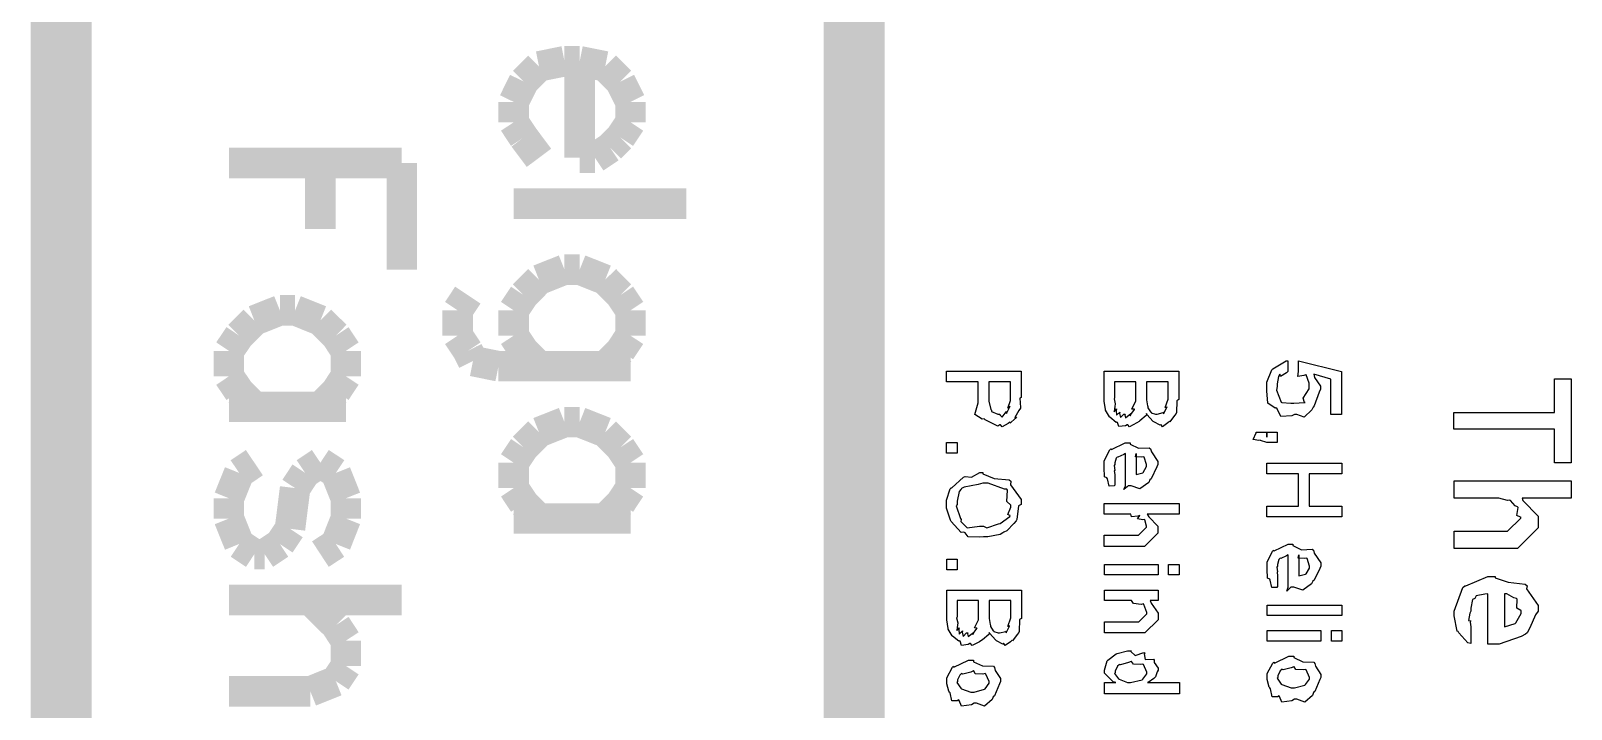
# Model space of a CAD drawing. Extents: x 0.1 to 11.6, y 0.3 to 16.3.
# Drawn here: x 1.325 to 1.83, y 2.296 to 2.518 of the extents above; entities that cross this region are included whole.
import ezdxf

# ---------------------------------------------------------------- set-up
doc = ezdxf.new("R2010")
doc.units = 0
doc.header["$MEASUREMENT"] = 0

msp = doc.modelspace()

# ---------------------------------------------------------------- linework, layer by layer
at = {"color": 0}
for points, const_width in [([(1.33502, 0.520019), (1.33502, 4.17665)], 0.02), ([(1.595, 0.520019), (1.595, 4.17665)], 0.02), ([(1.49164, 2.50667), (1.48665, 2.50168)], 0.01), ([(1.5, 2.50836), (1.49164, 2.50667)], 0.01), ([(1.50499, 2.50836), (1.5, 2.50836)], 0.01), ([(1.50499, 2.50836), (1.50499, 2.47667)], 0.01), ([(1.51335, 2.50667), (1.50499, 2.50836)], 0.01), ([(1.51833, 2.50168), (1.51335, 2.50667)], 0.01), ([(1.48665, 2.50168), (1.48335, 2.49501)], 0.01), ([(1.52165, 2.49501), (1.51833, 2.50168)], 0.01), ([(1.48335, 2.49501), (1.48335, 2.48833)], 0.01), ([(1.52165, 2.48833), (1.52165, 2.49501)], 0.01), ([(1.48335, 2.48833), (1.48665, 2.48335)], 0.01), ([(1.51833, 2.48335), (1.52165, 2.48833)], 0.01), ([(1.48665, 2.48335), (1.49164, 2.47667)], 0.01), ([(1.50999, 2.47667), (1.51497, 2.47999)], 0.01), ([(1.51497, 2.47999), (1.51833, 2.48335)], 0.01), ([(1.38997, 2.47499), (1.44667, 2.47499)], 0.01), ([(1.41997, 2.47499), (1.41997, 2.45335)], 0.01), ([(1.44667, 2.47499), (1.44667, 2.44)], 0.01), ([(1.50499, 2.47667), (1.50999, 2.47667)], 0.01), ([(1.48335, 2.46164), (1.53999, 2.46164)], 0.01), ([(1.5, 2.44), (1.49164, 2.43668)], 0.01), ([(1.50499, 2.44), (1.5, 2.44)], 0.01), ([(1.51335, 2.43668), (1.50499, 2.44)], 0.01), ([(1.49164, 2.43668), (1.48665, 2.43164)], 0.01), ([(1.51833, 2.43164), (1.51335, 2.43668)], 0.01), ([(1.465, 2.42665), (1.46832, 2.43164)], 0.01), ([(1.48665, 2.43164), (1.48335, 2.42665)], 0.01), ([(1.52165, 2.42665), (1.51833, 2.43164)], 0.01), ([(1.40668, 2.42665), (1.39833, 2.42333)], 0.01), ([(1.41168, 2.42665), (1.40668, 2.42665)], 0.01), ([(1.41997, 2.42333), (1.41168, 2.42665)], 0.01), ([(1.465, 2.41835), (1.465, 2.42665)], 0.01), ([(1.48335, 2.42665), (1.48335, 2.41835)], 0.01), ([(1.52165, 2.41835), (1.52165, 2.42665)], 0.01), ([(1.39833, 2.42333), (1.39333, 2.41835)], 0.01), ([(1.42503, 2.41835), (1.41997, 2.42333)], 0.01), ([(1.39333, 2.41835), (1.38997, 2.41336)], 0.01), ([(1.42833, 2.41336), (1.42503, 2.41835)], 0.01), ([(1.46832, 2.41336), (1.465, 2.41835)], 0.01), ([(1.48335, 2.41835), (1.48665, 2.41336)], 0.01), ([(1.51833, 2.41336), (1.52165, 2.41835)], 0.01), ([(1.38997, 2.41336), (1.38997, 2.405)], 0.01), ([(1.42833, 2.405), (1.42833, 2.41336)], 0.01), ([(1.47, 2.41), (1.46832, 2.41336)], 0.01), ([(1.47835, 2.40831), (1.47, 2.41)], 0.01), ([(1.48665, 2.41336), (1.49164, 2.40831)], 0.01), ([(1.51335, 2.40831), (1.51833, 2.41336)], 0.01), ([(1.38997, 2.405), (1.39333, 2.40001)], 0.01), ([(1.42503, 2.40001), (1.42833, 2.405)], 0.01), ([(1.52165, 2.40831), (1.47835, 2.40831)], 0.01), ([(1.39333, 2.40001), (1.39833, 2.39501)], 0.01), ([(1.41997, 2.39501), (1.42503, 2.40001)], 0.01), ([(1.42833, 2.39501), (1.38997, 2.39501)], 0.01), ([(1.5, 2.38997), (1.49164, 2.38667)], 0.01), ([(1.50499, 2.38997), (1.5, 2.38997)], 0.01), ([(1.51335, 2.38667), (1.50499, 2.38997)], 0.01), ([(1.49164, 2.38667), (1.48665, 2.38167)], 0.01), ([(1.51833, 2.38167), (1.51335, 2.38667)], 0.01), ([(1.48665, 2.38167), (1.48335, 2.37668)], 0.01), ([(1.52165, 2.37668), (1.51833, 2.38167)], 0.01), ([(1.39333, 2.37332), (1.39833, 2.37668)], 0.01), ([(1.41997, 2.37668), (1.41499, 2.37332)], 0.01), ([(1.42503, 2.37332), (1.41997, 2.37668)], 0.01), ([(1.48335, 2.37668), (1.48335, 2.36833)], 0.01), ([(1.52165, 2.36833), (1.52165, 2.37668)], 0.01), ([(1.38997, 2.36501), (1.39333, 2.37332)], 0.01), ([(1.41499, 2.37332), (1.41168, 2.36833)], 0.01), ([(1.42833, 2.36501), (1.42503, 2.37332)], 0.01), ([(1.38997, 2.35835), (1.38997, 2.36501)], 0.01), ([(1.41168, 2.36833), (1.41, 2.35499)], 0.01), ([(1.42833, 2.35835), (1.42833, 2.36501)], 0.01), ([(1.48335, 2.36833), (1.48665, 2.36333)], 0.01), ([(1.51833, 2.36333), (1.52165, 2.36833)], 0.01), ([(1.48665, 2.36333), (1.49164, 2.35835)], 0.01), ([(1.51335, 2.35835), (1.51833, 2.36333)], 0.01), ([(1.39333, 2.34999), (1.38997, 2.35835)], 0.01), ([(1.41, 2.35499), (1.40668, 2.34999)], 0.01), ([(1.42503, 2.34999), (1.42833, 2.35835)], 0.01), ([(1.52165, 2.35835), (1.48335, 2.35835)], 0.01), ([(1.39833, 2.34668), (1.39333, 2.34999)], 0.01), ([(1.40668, 2.34999), (1.40169, 2.34668)], 0.01), ([(1.41997, 2.34668), (1.42503, 2.34999)], 0.01), ([(1.40169, 2.34668), (1.39833, 2.34668)], 0.01), ([(1.38997, 2.33165), (1.44667, 2.33165)], 0.01), ([(1.41667, 2.33165), (1.42503, 2.32335)], 0.01), ([(1.42503, 2.32335), (1.42833, 2.31831)], 0.01), ([(1.42833, 2.31831), (1.42833, 2.31)], 0.01), ([(1.42833, 2.31), (1.42503, 2.30501)], 0.01), ([(1.42503, 2.30501), (1.41667, 2.30165)], 0.01), ([(1.41667, 2.30165), (1.38997, 2.30165)], 0.01)]:
    msp.add_lwpolyline(points, dxfattribs=dict(at, const_width=const_width))
for points in [[(1.73719, 2.4101), (1.73719, 2.40662), (1.73671, 2.40614), (1.73475, 2.40494), (1.7346, 2.40576), (1.7346, 2.40576), (1.73406, 2.40494), (1.73372, 2.4025), (1.73372, 2.40164), (1.73346, 2.4005), (1.73497, 2.39649), (1.73525, 2.39643), (1.73525, 2.39643), (1.73817, 2.39621), (1.73915, 2.39621), (1.73915, 2.39621), (1.74263, 2.39643), (1.74283, 2.39643), (1.74268, 2.39643), (1.74219, 2.39789), (1.74414, 2.40088), (1.74414, 2.40186), (1.74414, 2.40278), (1.74322, 2.40549), (1.74306, 2.40554), (1.74246, 2.40522), (1.7404, 2.40489), (1.74072, 2.40662), (1.74067, 2.40662), (1.74067, 2.4101), (1.75478, 2.40662), (1.75478, 2.39253), (1.75131, 2.39253), (1.75131, 2.40403), (1.74567, 2.40576), (1.74588, 2.40457), (1.74783, 2.40175), (1.74783, 2.40076), (1.7475, 2.39985), (1.74582, 2.39535), (1.74544, 2.3949), (1.74507, 2.39399), (1.74251, 2.3916), (1.74013, 2.39253), (1.73936, 2.39253), (1.7385, 2.39199), (1.73492, 2.39182), (1.73372, 2.39436), (1.73329, 2.39469), (1.73307, 2.39453), (1.73063, 2.39621), (1.73025, 2.40028), (1.73025, 2.40164), (1.73025, 2.4031), (1.73188, 2.40717), (1.73221, 2.4075), (1.73221, 2.4075), (1.73665, 2.41004), (1.73719, 2.4101)], [(1.62522, 2.40668), (1.64974, 2.40668), (1.64974, 2.398), (1.64931, 2.39779), (1.64953, 2.39475), (1.64953, 2.39453), (1.64899, 2.39383), (1.64762, 2.3915), (1.64822, 2.39171), (1.64822, 2.39171), (1.64774, 2.39117), (1.64615, 2.3896), (1.64606, 2.38997), (1.64606, 2.38997), (1.64551, 2.38949), (1.64356, 2.3884), (1.64296, 2.38911), (1.64279, 2.38911), (1.64214, 2.38867), (1.63792, 2.39074), (1.63758, 2.39106), (1.63699, 2.3909), (1.63454, 2.39253), (1.63564, 2.39632), (1.63564, 2.39757), (1.63564, 2.40321), (1.62522, 2.40321), (1.62522, 2.40668)], [(1.67692, 2.40668), (1.70144, 2.40668), (1.70144, 2.39735), (1.70074, 2.39697), (1.70068, 2.39312), (1.70057, 2.39279), (1.70003, 2.39214), (1.69846, 2.39003), (1.6984, 2.39019), (1.6984, 2.39019), (1.69786, 2.38971), (1.69607, 2.38846), (1.69569, 2.38911), (1.69558, 2.38911), (1.69536, 2.38894), (1.69319, 2.39003), (1.69299, 2.39019), (1.69299, 2.39019), (1.69092, 2.39253), (1.69081, 2.39279), (1.69075, 2.39214), (1.68869, 2.39035), (1.68842, 2.39019), (1.68767, 2.38971), (1.68522, 2.38846), (1.68468, 2.38911), (1.68451, 2.38911), (1.68392, 2.38878), (1.68181, 2.38851), (1.68132, 2.38986), (1.68104, 2.38997), (1.68088, 2.38986), (1.67876, 2.39156), (1.67865, 2.39171), (1.67865, 2.39171), (1.6774, 2.39387), (1.67736, 2.3941), (1.67736, 2.3941), (1.67692, 2.39686), (1.67692, 2.39779), (1.67692, 2.40668)], [(1.79161, 2.39312), (1.8246, 2.39312), (1.8246, 2.40419), (1.83003, 2.40419), (1.83003, 2.37663), (1.8246, 2.37663), (1.8246, 2.38769), (1.79161, 2.38769), (1.79161, 2.39312)], [(1.63911, 2.40321), (1.63911, 2.39779), (1.63911, 2.39681), (1.63981, 2.3941), (1.63997, 2.39387), (1.63997, 2.3935), (1.64208, 2.39258), (1.64279, 2.39258), (1.64274, 2.39236), (1.6435, 2.39156), (1.64481, 2.39333), (1.64496, 2.39344), (1.64492, 2.39333), (1.64492, 2.39285), (1.646, 2.39503), (1.64606, 2.39518), (1.64594, 2.39503), (1.64535, 2.39458), (1.64626, 2.39703), (1.64626, 2.39779), (1.64626, 2.40321), (1.63911, 2.40321)], [(1.68039, 2.40321), (1.68039, 2.39779), (1.68018, 2.39757), (1.68056, 2.39594), (1.68061, 2.39583), (1.68044, 2.39524), (1.68024, 2.39339), (1.68104, 2.39432), (1.68104, 2.39432), (1.68093, 2.39383), (1.68099, 2.39225), (1.68207, 2.39329), (1.68212, 2.39324), (1.68201, 2.39285), (1.68229, 2.39144), (1.68343, 2.39258), (1.68386, 2.39258), (1.68375, 2.39236), (1.68397, 2.39139), (1.68565, 2.39279), (1.68582, 2.39279), (1.68565, 2.39264), (1.68539, 2.39204), (1.68685, 2.3941), (1.6869, 2.39432), (1.68679, 2.39421), (1.68599, 2.39426), (1.68733, 2.39692), (1.68733, 2.39779), (1.68733, 2.40321), (1.68039, 2.40321)], [(1.69081, 2.40321), (1.69081, 2.398), (1.69081, 2.39731), (1.69114, 2.39535), (1.69125, 2.39518), (1.69125, 2.39469), (1.69217, 2.39333), (1.69233, 2.39324), (1.69233, 2.39307), (1.69379, 2.39258), (1.69428, 2.39258), (1.69428, 2.39258), (1.69629, 2.39312), (1.69646, 2.39324), (1.6964, 2.39312), (1.6964, 2.39268), (1.69749, 2.39481), (1.69754, 2.39497), (1.69749, 2.39492), (1.697, 2.39475), (1.69797, 2.39751), (1.69797, 2.39844), (1.69797, 2.40321), (1.69081, 2.40321)], [(1.73025, 2.38672), (1.73372, 2.38672), (1.73372, 2.38325), (1.73025, 2.38325), (1.73025, 2.38325), (1.72819, 2.384), (1.72808, 2.38411), (1.72765, 2.38394), (1.72586, 2.38428), (1.72683, 2.38644), (1.72678, 2.38672), (1.73025, 2.38672), (1.73025, 2.38639), (1.73025, 2.38569), (1.73025, 2.38542), (1.73025, 2.38531), (1.73025, 2.38499), (1.73025, 2.38499), (1.73025, 2.38672)], [(1.62528, 2.38325), (1.62875, 2.38325), (1.62875, 2.37978), (1.62528, 2.37978), (1.62528, 2.38325)], [(1.68044, 2.37278), (1.68044, 2.36931), (1.68024, 2.36903), (1.67854, 2.36897), (1.678, 2.37142), (1.67785, 2.37169), (1.67785, 2.37169), (1.67708, 2.37207), (1.67697, 2.37506), (1.67697, 2.37603), (1.67697, 2.37733), (1.67876, 2.38092), (1.67914, 2.38124), (1.67931, 2.38097), (1.68386, 2.38319), (1.68544, 2.38319), (1.68544, 2.38276), (1.68821, 2.3814), (1.69174, 2.38157), (1.69217, 2.38124), (1.69243, 2.38021), (1.69456, 2.37711), (1.69456, 2.37603), (1.69422, 2.37526), (1.69239, 2.37136), (1.69194, 2.37104), (1.69157, 2.37017), (1.68869, 2.36811), (1.68576, 2.36908), (1.68479, 2.36908), (1.68446, 2.36876), (1.68343, 2.36783), (1.68392, 2.36908), (1.68392, 2.36908), (1.68392, 2.37972), (1.68338, 2.37933), (1.68147, 2.37853), (1.68132, 2.37864), (1.68132, 2.37864), (1.68088, 2.37815), (1.68044, 2.37657), (1.68044, 2.37603), (1.68024, 2.37571), (1.68044, 2.37407), (1.68044, 2.37407), (1.68028, 2.37397), (1.68044, 2.37278), (1.68044, 2.37278)], [(1.68739, 2.37972), (1.68739, 2.37278), (1.68739, 2.37278), (1.68961, 2.37332), (1.68978, 2.37343), (1.68978, 2.37343), (1.69086, 2.37537), (1.69086, 2.37603), (1.69086, 2.37603), (1.6901, 2.37847), (1.69, 2.37864), (1.68935, 2.37847), (1.68722, 2.37864), (1.68739, 2.37972), (1.68739, 2.37972)], [(1.73031, 2.37651), (1.75483, 2.37651), (1.75483, 2.37304), (1.74419, 2.37304), (1.74419, 2.36242), (1.75483, 2.36242), (1.75483, 2.35894), (1.73031, 2.35894), (1.73031, 2.36242), (1.74072, 2.36242), (1.74072, 2.37304), (1.73031, 2.37304), (1.73031, 2.37651)], [(1.63721, 2.37343), (1.63715, 2.37299), (1.6409, 2.37147), (1.64578, 2.3711), (1.64632, 2.37061), (1.64626, 2.36946), (1.64979, 2.36464), (1.64979, 2.36301), (1.64888, 2.36253), (1.64833, 2.35801), (1.64806, 2.35758), (1.64729, 2.35676), (1.64507, 2.35428), (1.64404, 2.35385), (1.64372, 2.35368), (1.64285, 2.35308), (1.63878, 2.35238), (1.63743, 2.35238), (1.63618, 2.35221), (1.63237, 2.35238), (1.63135, 2.35368), (1.63092, 2.35389), (1.63004, 2.35379), (1.62679, 2.35736), (1.62657, 2.35781), (1.62657, 2.35781), (1.62528, 2.36171), (1.62528, 2.36301), (1.62528, 2.36436), (1.62651, 2.36806), (1.62679, 2.36843), (1.62696, 2.36837), (1.63086, 2.3719), (1.63135, 2.37213), (1.63135, 2.37213), (1.6334, 2.37196), (1.63624, 2.37343), (1.63721, 2.37343)], [(1.63721, 2.36996), (1.63569, 2.36951), (1.63108, 2.36865), (1.63021, 2.36822), (1.63004, 2.368), (1.62939, 2.36724), (1.62875, 2.3641), (1.62875, 2.36301), (1.62842, 2.36251), (1.62983, 2.35835), (1.63004, 2.35801), (1.62993, 2.35742), (1.632, 2.35531), (1.63607, 2.35585), (1.63743, 2.35585), (1.63743, 2.35585), (1.63851, 2.35525), (1.64236, 2.35661), (1.64285, 2.35672), (1.64285, 2.35672), (1.64606, 2.35906), (1.64611, 2.35932), (1.64606, 2.35932), (1.6454, 2.35969), (1.64632, 2.36203), (1.64632, 2.36279), (1.64632, 2.36279), (1.64507, 2.36393), (1.64524, 2.36768), (1.64501, 2.368), (1.64432, 2.36794), (1.63894, 2.36996), (1.63721, 2.36996)], [(1.79167, 2.37067), (1.83008, 2.37067), (1.83008, 2.36501), (1.81401, 2.36501), (1.81418, 2.36431), (1.81922, 2.35915), (1.81922, 2.35742), (1.81922, 2.35525), (1.8125, 2.34853), (1.8086, 2.34853), (1.79167, 2.34853), (1.79167, 2.35417), (1.80751, 2.35417), (1.80925, 2.35417), (1.81358, 2.35851), (1.81358, 2.35894), (1.81342, 2.35883), (1.81228, 2.35932), (1.81267, 2.36197), (1.8125, 2.36219), (1.81174, 2.36247), (1.81017, 2.36426), (1.8099, 2.36436), (1.80925, 2.36431), (1.80632, 2.36501), (1.80533, 2.36501), (1.79167, 2.36501), (1.79167, 2.37067)], [(1.67697, 2.36328), (1.7015, 2.36328), (1.7015, 2.35981), (1.69108, 2.35981), (1.69162, 2.35894), (1.69456, 2.35585), (1.69456, 2.35482), (1.69456, 2.35351), (1.69021, 2.34918), (1.68782, 2.34918), (1.67697, 2.34918), (1.67697, 2.35286), (1.68718, 2.35286), (1.68826, 2.35286), (1.69086, 2.35547), (1.69086, 2.3559), (1.69086, 2.3559), (1.69032, 2.35792), (1.69021, 2.35807), (1.68967, 2.35796), (1.68793, 2.35824), (1.68869, 2.35938), (1.68869, 2.35938), (1.68804, 2.35915), (1.68588, 2.35894), (1.68571, 2.35981), (1.68565, 2.35981), (1.67697, 2.35981), (1.67697, 2.36328)], [(1.73383, 2.33951), (1.73383, 2.33604), (1.73361, 2.33578), (1.73193, 2.33572), (1.73139, 2.33817), (1.73122, 2.33843), (1.73122, 2.33843), (1.73047, 2.33882), (1.73036, 2.34179), (1.73036, 2.34278), (1.73036, 2.34407), (1.73215, 2.34765), (1.73253, 2.34799), (1.73269, 2.34771), (1.73725, 2.34993), (1.73882, 2.34993), (1.73882, 2.3495), (1.7416, 2.34814), (1.74511, 2.34831), (1.74556, 2.34799), (1.74582, 2.34694), (1.74794, 2.34386), (1.74794, 2.34278), (1.74761, 2.34201), (1.74576, 2.33811), (1.74533, 2.33778), (1.74496, 2.33692), (1.74208, 2.33485), (1.73915, 2.33583), (1.73817, 2.33583), (1.73785, 2.3355), (1.73682, 2.33458), (1.73731, 2.33583), (1.73731, 2.33583), (1.73731, 2.34646), (1.73676, 2.34608), (1.73486, 2.34526), (1.73469, 2.34538), (1.73469, 2.34538), (1.73426, 2.34489), (1.73383, 2.34332), (1.73383, 2.34278), (1.73361, 2.34244), (1.73383, 2.34082), (1.73383, 2.34082), (1.73367, 2.34071), (1.73383, 2.33951), (1.73383, 2.33951)], [(1.62532, 2.34506), (1.62879, 2.34506), (1.62879, 2.34158), (1.62532, 2.34158), (1.62532, 2.34506)], [(1.74078, 2.34646), (1.74078, 2.33951), (1.74078, 2.33951), (1.743, 2.34006), (1.74317, 2.34017), (1.74317, 2.34017), (1.74425, 2.34212), (1.74425, 2.34278), (1.74425, 2.34278), (1.74349, 2.34521), (1.74338, 2.34538), (1.74274, 2.34522), (1.74061, 2.34538), (1.74078, 2.34646), (1.74078, 2.34646)], [(1.67703, 2.34332), (1.69461, 2.34332), (1.69461, 2.33985), (1.67703, 2.33985), (1.67703, 2.34332)], [(1.69808, 2.34332), (1.70156, 2.34332), (1.70156, 2.33985), (1.69808, 2.33985), (1.69808, 2.34332)], [(1.79715, 2.32281), (1.79715, 2.31739), (1.79622, 2.31754), (1.79324, 2.32086), (1.79303, 2.32129), (1.79269, 2.3214), (1.79172, 2.32639), (1.79172, 2.32801), (1.79172, 2.32801), (1.7946, 2.33578), (1.79519, 2.33626), (1.79551, 2.33632), (1.80274, 2.33931), (1.80518, 2.33931), (1.80518, 2.33886), (1.8094, 2.33751), (1.81494, 2.33681), (1.8156, 2.33626), (1.81538, 2.33529), (1.81928, 2.32986), (1.81928, 2.32801), (1.81842, 2.32676), (1.81651, 2.32249), (1.8156, 2.32081), (1.81515, 2.32042), (1.81369, 2.31961), (1.80647, 2.31717), (1.8041, 2.31717), (1.80376, 2.31717), (1.803, 2.31717), (1.80279, 2.31717), (1.80279, 2.33365), (1.80181, 2.33356), (1.79889, 2.33296), (1.79856, 2.33231), (1.79844, 2.33214), (1.79775, 2.33182), (1.79715, 2.329), (1.79715, 2.32801), (1.79688, 2.32731), (1.79644, 2.32488), (1.79715, 2.32482), (1.79715, 2.32476), (1.79693, 2.32439), (1.79715, 2.32281), (1.79715, 2.32281)], [(1.62532, 2.3349), (1.64985, 2.3349), (1.64985, 2.32557), (1.64914, 2.32519), (1.64908, 2.32135), (1.64899, 2.32101), (1.64843, 2.32036), (1.64686, 2.31825), (1.64681, 2.31842), (1.64681, 2.31842), (1.64626, 2.31793), (1.64447, 2.31668), (1.6441, 2.31733), (1.64399, 2.31733), (1.64378, 2.31717), (1.6416, 2.31825), (1.64139, 2.31842), (1.64139, 2.31842), (1.63932, 2.32075), (1.63921, 2.32101), (1.63917, 2.32036), (1.6371, 2.31858), (1.63683, 2.31842), (1.63607, 2.31793), (1.63363, 2.31668), (1.63308, 2.31733), (1.63292, 2.31733), (1.63232, 2.317), (1.63021, 2.31674), (1.62972, 2.31808), (1.62944, 2.31819), (1.62929, 2.31808), (1.62717, 2.31976), (1.62706, 2.31993), (1.62706, 2.31993), (1.62582, 2.3221), (1.62576, 2.32232), (1.62576, 2.32232), (1.62532, 2.32508), (1.62532, 2.32601), (1.62532, 2.3349)], [(1.67703, 2.3349), (1.69461, 2.3349), (1.69461, 2.33143), (1.692, 2.33143), (1.69233, 2.33057), (1.69461, 2.32732), (1.69461, 2.32622), (1.69461, 2.32514), (1.69026, 2.32081), (1.68744, 2.32081), (1.67703, 2.32081), (1.67703, 2.32449), (1.68679, 2.32449), (1.68832, 2.32449), (1.69092, 2.3271), (1.69092, 2.32753), (1.69092, 2.32753), (1.69, 2.33014), (1.68983, 2.33035), (1.68907, 2.33018), (1.68662, 2.33046), (1.68593, 2.33143), (1.68571, 2.33143), (1.67703, 2.33143), (1.67703, 2.3349)], [(1.80821, 2.33365), (1.80821, 2.32281), (1.80821, 2.32281), (1.81168, 2.32394), (1.8119, 2.32411), (1.8119, 2.32411), (1.81364, 2.32721), (1.81364, 2.32824), (1.81353, 2.32818), (1.81222, 2.32894), (1.81233, 2.33186), (1.81213, 2.33214), (1.81131, 2.33231), (1.80897, 2.33365), (1.80821, 2.33365)], [(1.62879, 2.33143), (1.62879, 2.32601), (1.62858, 2.32579), (1.62896, 2.32417), (1.62901, 2.32406), (1.62885, 2.32346), (1.62864, 2.32161), (1.62944, 2.32254), (1.62944, 2.32254), (1.62933, 2.32204), (1.62939, 2.32047), (1.63049, 2.3215), (1.63053, 2.32146), (1.63043, 2.32107), (1.63069, 2.31967), (1.63183, 2.32081), (1.63226, 2.32081), (1.63217, 2.32058), (1.63237, 2.31961), (1.63406, 2.32101), (1.63422, 2.32101), (1.63406, 2.32086), (1.63379, 2.32026), (1.63525, 2.32232), (1.63531, 2.32254), (1.63519, 2.32243), (1.63439, 2.32249), (1.63574, 2.32514), (1.63574, 2.32601), (1.63574, 2.33143), (1.62879, 2.33143)], [(1.63921, 2.33143), (1.63921, 2.32622), (1.63921, 2.32553), (1.63954, 2.32357), (1.63965, 2.3234), (1.63965, 2.32292), (1.64057, 2.32156), (1.64074, 2.32146), (1.64074, 2.32129), (1.64219, 2.32081), (1.64268, 2.32081), (1.64268, 2.32081), (1.64469, 2.32135), (1.64486, 2.32146), (1.64481, 2.32135), (1.64481, 2.3209), (1.64589, 2.32303), (1.64594, 2.32319), (1.64589, 2.32314), (1.6454, 2.32297), (1.64638, 2.32574), (1.64638, 2.32665), (1.64638, 2.33143), (1.63921, 2.33143)], [(1.73036, 2.32997), (1.75489, 2.32997), (1.75489, 2.3265), (1.73036, 2.3265), (1.73036, 2.32997)], [(1.73042, 2.32161), (1.74799, 2.32161), (1.74799, 2.31814), (1.73042, 2.31814), (1.73042, 2.32161)], [(1.75146, 2.32161), (1.75493, 2.32161), (1.75493, 2.31814), (1.75146, 2.31814), (1.75146, 2.32161)], [(1.67708, 2.30453), (1.68078, 2.30453), (1.67985, 2.30474), (1.67708, 2.30767), (1.67708, 2.30865), (1.67708, 2.30865), (1.67796, 2.31168), (1.67817, 2.3119), (1.67817, 2.3119), (1.68088, 2.31396), (1.68121, 2.31407), (1.68121, 2.31407), (1.68463, 2.31494), (1.68576, 2.31494), (1.68565, 2.31472), (1.68707, 2.31347), (1.69, 2.3144), (1.69032, 2.31429), (1.69006, 2.31401), (1.69038, 2.31207), (1.69314, 2.31218), (1.69336, 2.3119), (1.69336, 2.31108), (1.69467, 2.30931), (1.69467, 2.30865), (1.69433, 2.30811), (1.69374, 2.30643), (1.69358, 2.30626), (1.69319, 2.30593), (1.6914, 2.30462), (1.69119, 2.30453), (1.70161, 2.30453), (1.70161, 2.30083), (1.67708, 2.30083), (1.67708, 2.30453)], [(1.7391, 2.31321), (1.7391, 2.31272), (1.74208, 2.31136), (1.74567, 2.31125), (1.74604, 2.31082), (1.74621, 2.3099), (1.74799, 2.30718), (1.74799, 2.30626), (1.74767, 2.3055), (1.74599, 2.3016), (1.74561, 2.30126), (1.74528, 2.30035), (1.74274, 2.29812), (1.74013, 2.2991), (1.73931, 2.2991), (1.7385, 2.29861), (1.73525, 2.29812), (1.73443, 2.30003), (1.7341, 2.30018), (1.73389, 2.29992), (1.73204, 2.29992), (1.73144, 2.30251), (1.73128, 2.30279), (1.73107, 2.30306), (1.73042, 2.3055), (1.73042, 2.30626), (1.73042, 2.30751), (1.73221, 2.31093), (1.73258, 2.31125), (1.73275, 2.31093), (1.73747, 2.31321), (1.7391, 2.31321)], [(1.63406, 2.31185), (1.63406, 2.31136), (1.63704, 2.31), (1.64063, 2.3099), (1.641, 2.30946), (1.64117, 2.30854), (1.64296, 2.30583), (1.64296, 2.3049), (1.64264, 2.30414), (1.64094, 2.30024), (1.64057, 2.29992), (1.64025, 2.29899), (1.63769, 2.29676), (1.6351, 2.29774), (1.63428, 2.29774), (1.63346, 2.29725), (1.63021, 2.29676), (1.62939, 2.29867), (1.62907, 2.29883), (1.62885, 2.29856), (1.62701, 2.29856), (1.62642, 2.30115), (1.62625, 2.30143), (1.62603, 2.30171), (1.62538, 2.30414), (1.62538, 2.3049), (1.62538, 2.30615), (1.62717, 2.30957), (1.62756, 2.3099), (1.62771, 2.30957), (1.63243, 2.31185), (1.63406, 2.31185)], [(1.63406, 2.30838), (1.63325, 2.308), (1.63064, 2.30735), (1.63021, 2.30756), (1.63015, 2.30751), (1.62967, 2.30701), (1.62885, 2.30544), (1.62885, 2.3049), (1.62864, 2.30462), (1.62993, 2.30268), (1.63015, 2.30251), (1.63015, 2.30251), (1.63325, 2.30143), (1.63428, 2.30143), (1.63428, 2.30143), (1.63775, 2.30235), (1.63797, 2.30251), (1.63797, 2.30251), (1.63926, 2.30431), (1.63926, 2.3049), (1.63926, 2.3049), (1.63818, 2.30735), (1.63797, 2.30751), (1.63721, 2.30735), (1.63471, 2.30746), (1.63422, 2.30838), (1.63406, 2.30838)], [(1.68576, 2.31147), (1.68494, 2.31108), (1.68235, 2.31038), (1.68192, 2.31044), (1.68186, 2.31039), (1.68137, 2.3099), (1.68056, 2.30832), (1.68056, 2.30778), (1.68039, 2.30757), (1.68164, 2.30578), (1.68186, 2.30561), (1.68186, 2.30561), (1.68463, 2.30453), (1.68554, 2.30453), (1.68554, 2.30453), (1.68946, 2.30544), (1.68967, 2.30561), (1.68967, 2.30561), (1.69097, 2.3074), (1.69097, 2.308), (1.69097, 2.308), (1.68989, 2.31044), (1.68967, 2.3106), (1.68892, 2.31044), (1.68653, 2.31054), (1.68593, 2.31147), (1.68576, 2.31147)], [(1.7391, 2.30974), (1.73828, 2.30936), (1.73568, 2.30871), (1.73525, 2.30892), (1.73519, 2.30886), (1.73469, 2.30838), (1.73389, 2.30681), (1.73389, 2.30626), (1.73367, 2.30599), (1.73497, 2.30404), (1.73519, 2.30387), (1.73519, 2.30387), (1.73828, 2.30279), (1.73931, 2.30279), (1.73931, 2.30279), (1.74278, 2.30371), (1.743, 2.30387), (1.743, 2.30387), (1.74431, 2.30567), (1.74431, 2.30626), (1.74431, 2.30626), (1.74322, 2.30871), (1.743, 2.30886), (1.74224, 2.30871), (1.73975, 2.30881), (1.73926, 2.30974), (1.7391, 2.30974)]]:
    msp.add_lwpolyline(points, close=True, dxfattribs=at)

doc.saveas('drawing.dxf')
